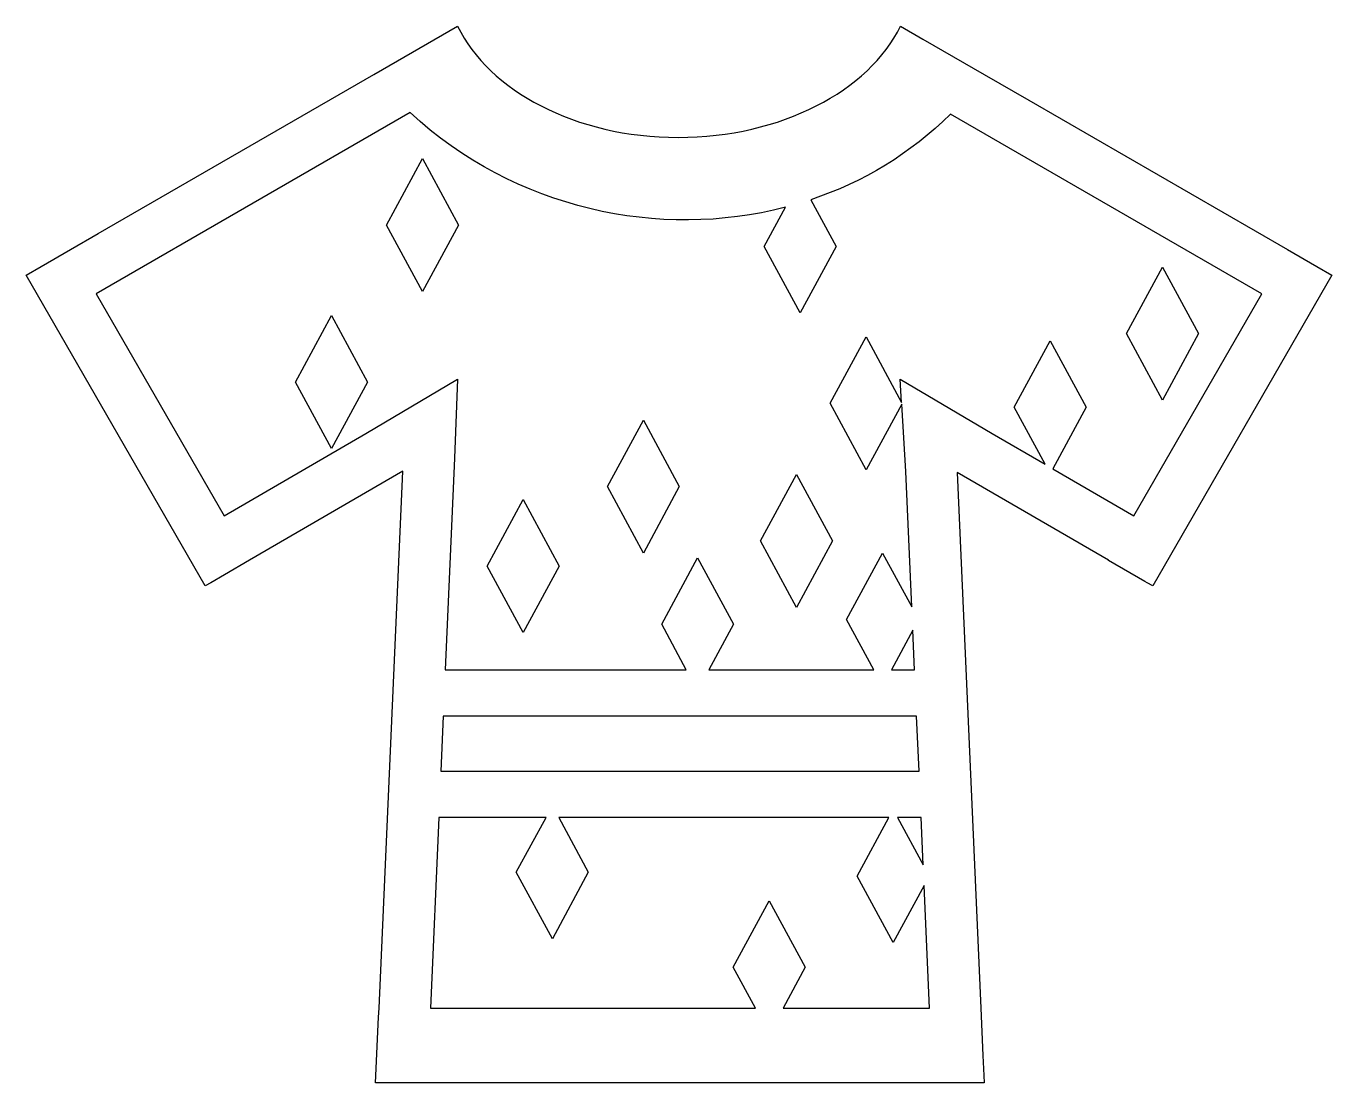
# Model space of a CAD drawing. Header units: centimetres. Extents: x -10.1 to 10, y -8 to 8.2.
import ezdxf

# ---------------------------------------------------------------- set-up
doc = ezdxf.new("R2010")
doc.units = ezdxf.units.CM
doc.header["$MEASUREMENT"] = 0
doc.layers.add('Layer 1', color=7, linetype='Continuous')

msp = doc.modelspace()

# ---------------------------------------------------------------- linework, layer by layer
at = {"layer": 'Layer 1'}
for points, knots in [([(-3.42876, 8.21879), (-3.42876, 8.21879), (-4.71754, 7.47427), (-4.71754, 7.47427), (-4.71754, 7.47427), (-4.71754, 7.47427), (-8.95943, 5.02587), (-8.95943, 5.02587), (-8.95943, 5.02587), (-8.95943, 5.02587), (-9.38634, 4.77948), (-9.38634, 4.77948), (-9.38634, 4.77948), (-9.38634, 4.77948), (-9.8383, 4.51854), (-9.8383, 4.51854), (-9.8383, 4.51854), (-9.8383, 4.51854), (-10.06896, 4.38546), (-10.06896, 4.38546), (-10.06896, 4.38546), (-10.06896, 4.38546), (-7.31088, -0.39533), (-7.31088, -0.39533), (-7.31088, -0.39533), (-7.31088, -0.39533), (-7.22528, -0.34658), (-7.22528, -0.34658), (-7.22528, -0.34658), (-7.22528, -0.34658), (-7.01571, -0.2253), (-7.01571, -0.2253), (-7.01571, -0.2253), (-7.01571, -0.2253), (-6.62827, -0.00126), (-6.62827, -0.00126), (-6.62827, -0.00126), (-6.62827, -0.00126), (-6.62826, 0), (-6.62826, 0), (-6.62826, 0), (-6.62826, 0), (-4.27217, 1.36784), (-4.27217, 1.36784), (-4.27217, 1.36784), (-4.27217, 1.36784), (-4.63587, -6.89447), (-4.63587, -6.89447), (-4.63587, -6.89447), (-4.63587, -6.89447), (-4.64245, -7.03025), (-4.64245, -7.03025), (-4.64245, -7.03025), (-4.64245, -7.03025), (-4.68989, -8.04355), (-4.68989, -8.04355), (-4.68989, -8.04355), (-4.68989, -8.04355), (4.67672, -8.04354), (4.67672, -8.04354), (4.67672, -8.04354), (4.67672, -8.04354), (4.67145, -7.93019), (4.67145, -7.93019), (4.67145, -7.93019), (4.67145, -7.93019), (4.65838, -7.62055), (4.65838, -7.62055), (4.65838, -7.62055), (4.65838, -7.62055), (4.62536, -6.89442), (4.62536, -6.89442), (4.62536, -6.89442), (4.62536, -6.89442), (4.26301, 1.35068), (4.26301, 1.35068), (4.26301, 1.35068), (4.26301, 1.35068), (6.59153, -0.00123), (6.59153, -0.00123), (6.59153, -0.00123), (6.59153, -0.00123), (6.59014, -0.00262), (6.59014, -0.00262), (6.59014, -0.00262), (6.59014, -0.00262), (7.15026, -0.32546), (7.15026, -0.32546), (7.15026, -0.32546), (7.15026, -0.32546), (7.18581, -0.34654), (7.18581, -0.34654), (7.18581, -0.34654), (7.18581, -0.34654), (7.2728, -0.39655), (7.2728, -0.39655), (7.2728, -0.39655), (7.2728, -0.39655), (10.03066, 4.38547), (10.03066, 4.38547), (10.03066, 4.38547), (10.03066, 4.38547), (9.8, 4.51855), (9.8, 4.51855), (9.8, 4.51855), (9.8, 4.51855), (9.34809, 4.77949), (9.34809, 4.77949), (9.34809, 4.77949), (9.34809, 4.77949), (5.36583, 7.07764), (5.36583, 7.07764), (5.36583, 7.07764), (5.36583, 7.07764), (4.67934, 7.47427), (4.67934, 7.47427), (4.67934, 7.47427), (4.67934, 7.47427), (3.73444, 8.01984), (3.73444, 8.01984), (3.73444, 8.01984), (3.73444, 8.01984), (3.39052, 8.21748), (3.39052, 8.21748), (3.39052, 8.21748), (2.90744, 7.22687), (1.55314, 6.50571), (-0.03166, 6.50571), (-0.03166, 6.50571), (-1.61566, 6.50571), (-2.94441, 7.22691), (-3.42745, 8.21752), (-3.42745, 8.21752), (-3.42745, 8.21752), (-3.4288, 8.21879), (-3.4288, 8.21879), (-3.4288, 8.21879), (-3.4288, 8.21879), (-3.42876, 8.21879), (-3.42876, 8.21879)], [0, 0, 0, 0, 0.02777778, 0.02777778, 0.02777778, 0.02777778, 0.05555556, 0.05555556, 0.05555556, 0.05555556, 0.08333333, 0.08333333, 0.08333333, 0.08333333, 0.11111111, 0.11111111, 0.11111111, 0.11111111, 0.13888889, 0.13888889, 0.13888889, 0.13888889, 0.16666667, 0.16666667, 0.16666667, 0.16666667, 0.19444444, 0.19444444, 0.19444444, 0.19444444, 0.22222222, 0.22222222, 0.22222222, 0.22222222, 0.25, 0.25, 0.25, 0.25, 0.27777778, 0.27777778, 0.27777778, 0.27777778, 0.30555556, 0.30555556, 0.30555556, 0.30555556, 0.33333333, 0.33333333, 0.33333333, 0.33333333, 0.36111111, 0.36111111, 0.36111111, 0.36111111, 0.38888889, 0.38888889, 0.38888889, 0.38888889, 0.41666667, 0.41666667, 0.41666667, 0.41666667, 0.44444444, 0.44444444, 0.44444444, 0.44444444, 0.47222222, 0.47222222, 0.47222222, 0.47222222, 0.5, 0.5, 0.5, 0.5, 0.52777778, 0.52777778, 0.52777778, 0.52777778, 0.55555556, 0.55555556, 0.55555556, 0.55555556, 0.58333333, 0.58333333, 0.58333333, 0.58333333, 0.61111111, 0.61111111, 0.61111111, 0.61111111, 0.63888889, 0.63888889, 0.63888889, 0.63888889, 0.66666667, 0.66666667, 0.66666667, 0.66666667, 0.69444444, 0.69444444, 0.69444444, 0.69444444, 0.72222222, 0.72222222, 0.72222222, 0.72222222, 0.75, 0.75, 0.75, 0.75, 0.77777778, 0.77777778, 0.77777778, 0.77777778, 0.80555556, 0.80555556, 0.80555556, 0.80555556, 0.83333333, 0.83333333, 0.83333333, 0.83333333, 0.86111111, 0.86111111, 0.86111111, 0.86111111, 0.88888889, 0.88888889, 0.88888889, 0.88888889, 0.91666667, 0.91666667, 0.91666667, 0.91666667, 0.94444444, 0.94444444, 0.94444444, 0.94444444, 1, 1, 1, 1]), ([(-4.15882, 6.88788), (-2.54252, 5.39463), (-0.31719, 4.92783), (1.61946, 5.43043), (1.61946, 5.43043), (1.61946, 5.43043), (1.29405, 4.82954), (1.29405, 4.82954), (1.29405, 4.82954), (1.29405, 4.82954), (1.8475, 3.80697), (1.8475, 3.80697), (1.8475, 3.80697), (1.8475, 3.80697), (2.40095, 4.82954), (2.40095, 4.82954), (2.40095, 4.82954), (2.40095, 4.82954), (2.01216, 5.54774), (2.01216, 5.54774), (2.01216, 5.54774), (2.81209, 5.81618), (3.55011, 6.25637), (4.1575, 6.86549), (4.1575, 6.86549), (4.1575, 6.86549), (8.95411, 4.09691), (8.95411, 4.09691), (8.95411, 4.09691), (8.95411, 4.09691), (6.98402, 0.6813), (6.98402, 0.6813), (6.98402, 0.6813), (6.98402, 0.6813), (5.73484, 1.4074), (5.73484, 1.4074), (5.73484, 1.4074), (5.73484, 1.4074), (6.24743, 2.35483), (6.24743, 2.35483), (6.24743, 2.35483), (6.24743, 2.35483), (5.69398, 3.3774), (5.69398, 3.3774), (5.69398, 3.3774), (5.69398, 3.3774), (5.14057, 2.35483), (5.14057, 2.35483), (5.14057, 2.35483), (5.14057, 2.35483), (5.61618, 1.47588), (5.61618, 1.47588), (5.61618, 1.47588), (5.61618, 1.47588), (4.80192, 1.949), (4.80192, 1.949), (4.80192, 1.949), (4.80192, 1.949), (3.38664, 2.78705), (3.38664, 2.78705), (3.38664, 2.78705), (3.38664, 2.78705), (3.40772, 2.42862), (3.40772, 2.42862), (3.40772, 2.42862), (3.40772, 2.42862), (2.86215, 3.43669), (2.86215, 3.43669), (2.86215, 3.43669), (2.86215, 3.43669), (2.30739, 2.41412), (2.30739, 2.41412), (2.30739, 2.41412), (2.30739, 2.41412), (2.86211, 1.39154), (2.86211, 1.39154), (2.86211, 1.39154), (2.86211, 1.39154), (3.40903, 2.40231), (3.40903, 2.40231), (3.40903, 2.40231), (3.40903, 2.40231), (3.47089, 1.36388), (3.47089, 1.36388), (3.47089, 1.36388), (3.47089, 1.36388), (3.47224, 1.36388), (3.47224, 1.36388), (3.47224, 1.36388), (3.47224, 1.36388), (3.56446, -0.71947), (3.56446, -0.71947), (3.56446, -0.71947), (3.56446, -0.71947), (3.11516, 0.10938), (3.11516, 0.10938), (3.11516, 0.10938), (3.11516, 0.10938), (2.56171, -0.91319), (2.56171, -0.91319), (2.56171, -0.91319), (2.56171, -0.91319), (2.98077, -1.68672), (2.98077, -1.68672), (2.98077, -1.68672), (2.98077, -1.68672), (0.44141, -1.68672), (0.44141, -1.68672), (0.44141, -1.68672), (0.44141, -1.68672), (0.82092, -0.98568), (0.82092, -0.98568), (0.82092, -0.98568), (0.82092, -0.98568), (0.26751, 0.03689), (0.26751, 0.03689), (0.26751, 0.03689), (0.26751, 0.03689), (-0.28594, -0.98568), (-0.28594, -0.98568), (-0.28594, -0.98568), (-0.28594, -0.98568), (0.09357, -1.68672), (0.09357, -1.68672), (0.09357, -1.68672), (0.09357, -1.68672), (-3.61721, -1.68672), (-3.61721, -1.68672), (-3.61721, -1.68672), (-3.61721, -1.68672), (-3.47363, 1.57076), (-3.47363, 1.57076), (-3.47363, 1.57076), (-3.47363, 1.57076), (-3.47489, 1.57076), (-3.47489, 1.57076), (-3.47489, 1.57076), (-3.47489, 1.57076), (-3.42619, 2.78836), (-3.42619, 2.78836), (-3.42619, 2.78836), (-3.42619, 2.78836), (-4.84008, 1.95027), (-4.84008, 1.95027), (-4.84008, 1.95027), (-4.84008, 1.95027), (-7.02227, 0.68257), (-7.02227, 0.68257), (-7.02227, 0.68257), (-7.02227, 0.68257), (-8.99236, 4.09691), (-8.99236, 4.09691), (-8.99236, 4.09691), (-8.99236, 4.09691), (-4.15886, 6.88788), (-4.15886, 6.88788), (-4.15886, 6.88788), (-4.15886, 6.88788), (-4.15882, 6.88788), (-4.15882, 6.88788)], [0, 0, 0, 0, 0.02439024, 0.02439024, 0.02439024, 0.02439024, 0.04878049, 0.04878049, 0.04878049, 0.04878049, 0.07317073, 0.07317073, 0.07317073, 0.07317073, 0.09756098, 0.09756098, 0.09756098, 0.09756098, 0.12195122, 0.12195122, 0.12195122, 0.12195122, 0.14634146, 0.14634146, 0.14634146, 0.14634146, 0.17073171, 0.17073171, 0.17073171, 0.17073171, 0.19512195, 0.19512195, 0.19512195, 0.19512195, 0.2195122, 0.2195122, 0.2195122, 0.2195122, 0.24390244, 0.24390244, 0.24390244, 0.24390244, 0.26829268, 0.26829268, 0.26829268, 0.26829268, 0.29268293, 0.29268293, 0.29268293, 0.29268293, 0.31707317, 0.31707317, 0.31707317, 0.31707317, 0.34146341, 0.34146341, 0.34146341, 0.34146341, 0.36585366, 0.36585366, 0.36585366, 0.36585366, 0.3902439, 0.3902439, 0.3902439, 0.3902439, 0.41463415, 0.41463415, 0.41463415, 0.41463415, 0.43902439, 0.43902439, 0.43902439, 0.43902439, 0.46341463, 0.46341463, 0.46341463, 0.46341463, 0.48780488, 0.48780488, 0.48780488, 0.48780488, 0.51219512, 0.51219512, 0.51219512, 0.51219512, 0.53658537, 0.53658537, 0.53658537, 0.53658537, 0.56097561, 0.56097561, 0.56097561, 0.56097561, 0.58536585, 0.58536585, 0.58536585, 0.58536585, 0.6097561, 0.6097561, 0.6097561, 0.6097561, 0.63414634, 0.63414634, 0.63414634, 0.63414634, 0.65853659, 0.65853659, 0.65853659, 0.65853659, 0.68292683, 0.68292683, 0.68292683, 0.68292683, 0.70731707, 0.70731707, 0.70731707, 0.70731707, 0.73170732, 0.73170732, 0.73170732, 0.73170732, 0.75609756, 0.75609756, 0.75609756, 0.75609756, 0.7804878, 0.7804878, 0.7804878, 0.7804878, 0.80487805, 0.80487805, 0.80487805, 0.80487805, 0.82926829, 0.82926829, 0.82926829, 0.82926829, 0.85365854, 0.85365854, 0.85365854, 0.85365854, 0.87804878, 0.87804878, 0.87804878, 0.87804878, 0.90243902, 0.90243902, 0.90243902, 0.90243902, 0.92682927, 0.92682927, 0.92682927, 0.92682927, 0.95121951, 0.95121951, 0.95121951, 0.95121951, 1, 1, 1, 1]), ([(-3.9664, 6.18031), (-3.9664, 6.18031), (-4.51985, 5.15774), (-4.51985, 5.15774), (-4.51985, 5.15774), (-4.51985, 5.15774), (-3.9664, 4.13517), (-3.9664, 4.13517), (-3.9664, 4.13517), (-3.9664, 4.13517), (-3.41295, 5.15774), (-3.41295, 5.15774), (-3.41295, 5.15774), (-3.41295, 5.15774), (-3.9664, 6.18031), (-3.9664, 6.18031)], [0, 0, 0, 0, 0.2, 0.2, 0.2, 0.2, 0.4, 0.4, 0.4, 0.4, 0.6, 0.6, 0.6, 0.6, 1, 1, 1, 1]), ([(7.42287, 4.50936), (7.42287, 4.50936), (6.86946, 3.48679), (6.86946, 3.48679), (6.86946, 3.48679), (6.86946, 3.48679), (7.42291, 2.46422), (7.42291, 2.46422), (7.42291, 2.46422), (7.42291, 2.46422), (7.97641, 3.48679), (7.97641, 3.48679), (7.97641, 3.48679), (7.97641, 3.48679), (7.42296, 4.50936), (7.42296, 4.50936), (7.42296, 4.50936), (7.42296, 4.50936), (7.42287, 4.50936), (7.42287, 4.50936)], [0, 0, 0, 0, 0.16666667, 0.16666667, 0.16666667, 0.16666667, 0.33333333, 0.33333333, 0.33333333, 0.33333333, 0.5, 0.5, 0.5, 0.5, 0.66666667, 0.66666667, 0.66666667, 0.66666667, 1, 1, 1, 1]), ([(-5.3684, 3.76476), (-5.3684, 3.76476), (-5.92185, 2.74219), (-5.92185, 2.74219), (-5.92185, 2.74219), (-5.92185, 2.74219), (-5.36844, 1.71962), (-5.36844, 1.71962), (-5.36844, 1.71962), (-5.36844, 1.71962), (-4.81499, 2.74219), (-4.81499, 2.74219), (-4.81499, 2.74219), (-4.81499, 2.74219), (-5.36844, 3.76476), (-5.36844, 3.76476), (-5.36844, 3.76476), (-5.36844, 3.76476), (-5.3684, 3.76476), (-5.3684, 3.76476)], [0, 0, 0, 0, 0.16666667, 0.16666667, 0.16666667, 0.16666667, 0.33333333, 0.33333333, 0.33333333, 0.33333333, 0.5, 0.5, 0.5, 0.5, 0.66666667, 0.66666667, 0.66666667, 0.66666667, 1, 1, 1, 1]), ([(-0.56788, 2.15453), (-0.56788, 2.15453), (-1.12129, 1.13196), (-1.12129, 1.13196), (-1.12129, 1.13196), (-1.12129, 1.13196), (-0.56784, 0.10939), (-0.56784, 0.10939), (-0.56784, 0.10939), (-0.56784, 0.10939), (-0.01434, 1.13196), (-0.01434, 1.13196), (-0.01434, 1.13196), (-0.01434, 1.13196), (-0.56779, 2.15453), (-0.56779, 2.15453), (-0.56779, 2.15453), (-0.56779, 2.15453), (-0.56788, 2.15453), (-0.56788, 2.15453)], [0, 0, 0, 0, 0.16666667, 0.16666667, 0.16666667, 0.16666667, 0.33333333, 0.33333333, 0.33333333, 0.33333333, 0.5, 0.5, 0.5, 0.5, 0.66666667, 0.66666667, 0.66666667, 0.66666667, 1, 1, 1, 1]), ([(1.7883, 1.31906), (1.7883, 1.31906), (1.23485, 0.29649), (1.23485, 0.29649), (1.23485, 0.29649), (1.23485, 0.29649), (1.78835, -0.72608), (1.78835, -0.72608), (1.78835, -0.72608), (1.78835, -0.72608), (2.3418, 0.29649), (2.3418, 0.29649), (2.3418, 0.29649), (2.3418, 0.29649), (1.78839, 1.31906), (1.78839, 1.31906), (1.78839, 1.31906), (1.78839, 1.31906), (1.7883, 1.31906), (1.7883, 1.31906)], [0, 0, 0, 0, 0.16666667, 0.16666667, 0.16666667, 0.16666667, 0.33333333, 0.33333333, 0.33333333, 0.33333333, 0.5, 0.5, 0.5, 0.5, 0.66666667, 0.66666667, 0.66666667, 0.66666667, 1, 1, 1, 1]), ([(-2.41669, 0.9317), (-2.41669, 0.9317), (-2.9701, -0.09087), (-2.9701, -0.09087), (-2.9701, -0.09087), (-2.9701, -0.09087), (-2.41665, -1.11344), (-2.41665, -1.11344), (-2.41665, -1.11344), (-2.41665, -1.11344), (-1.86185, -0.09087), (-1.86185, -0.09087), (-1.86185, -0.09087), (-1.86185, -0.09087), (-2.41661, 0.9317), (-2.41661, 0.9317), (-2.41661, 0.9317), (-2.41661, 0.9317), (-2.41669, 0.9317), (-2.41669, 0.9317)], [0, 0, 0, 0, 0.16666667, 0.16666667, 0.16666667, 0.16666667, 0.33333333, 0.33333333, 0.33333333, 0.33333333, 0.5, 0.5, 0.5, 0.5, 0.66666667, 0.66666667, 0.66666667, 0.66666667, 1, 1, 1, 1]), ([(3.58044, -1.07655), (3.58044, -1.07655), (3.60679, -1.68672), (3.60679, -1.68672), (3.60679, -1.68672), (3.60679, -1.68672), (3.24976, -1.68672), (3.24976, -1.68672), (3.24976, -1.68672), (3.24976, -1.68672), (3.58048, -1.07655), (3.58048, -1.07655), (3.58048, -1.07655), (3.58048, -1.07655), (3.58044, -1.07655), (3.58044, -1.07655)], [0, 0, 0, 0, 0.2, 0.2, 0.2, 0.2, 0.4, 0.4, 0.4, 0.4, 0.6, 0.6, 0.6, 0.6, 1, 1, 1, 1]), ([(-3.64879, -2.40231), (-3.64879, -2.40231), (3.63825, -2.40231), (3.63825, -2.40231), (3.63825, -2.40231), (3.63825, -2.40231), (3.67519, -3.24428), (3.67519, -3.24428), (3.67519, -3.24428), (3.67519, -3.24428), (-3.68573, -3.24428), (-3.68573, -3.24428), (-3.68573, -3.24428), (-3.68573, -3.24428), (-3.64883, -2.40227), (-3.64883, -2.40227), (-3.64883, -2.40227), (-3.64883, -2.40227), (-3.64879, -2.40231), (-3.64879, -2.40231)], [0, 0, 0, 0, 0.16666667, 0.16666667, 0.16666667, 0.16666667, 0.33333333, 0.33333333, 0.33333333, 0.33333333, 0.5, 0.5, 0.5, 0.5, 0.66666667, 0.66666667, 0.66666667, 0.66666667, 1, 1, 1, 1]), ([(-3.71736, -3.95983), (-3.71736, -3.95983), (-2.06623, -3.95983), (-2.06623, -3.95983), (-2.06623, -3.95983), (-2.06623, -3.95983), (-2.5235, -4.80192), (-2.5235, -4.80192), (-2.5235, -4.80192), (-2.5235, -4.80192), (-1.96874, -5.82449), (-1.96874, -5.82449), (-1.96874, -5.82449), (-1.96874, -5.82449), (-1.41529, -4.80192), (-1.41529, -4.80192), (-1.41529, -4.80192), (-1.41529, -4.80192), (-1.87121, -3.95983), (-1.87121, -3.95983), (-1.87121, -3.95983), (-1.87121, -3.95983), (3.21269, -3.95983), (3.21269, -3.95983), (3.21269, -3.95983), (3.21269, -3.95983), (2.7251, -4.86117), (2.7251, -4.86117), (2.7251, -4.86117), (2.7251, -4.86117), (3.27855, -5.88374), (3.27855, -5.88374), (3.27855, -5.88374), (3.27855, -5.88374), (3.75295, -5.00745), (3.75295, -5.00745), (3.75295, -5.00745), (3.75295, -5.00745), (3.83602, -6.89447), (3.83602, -6.89447), (3.83602, -6.89447), (3.83602, -6.89447), (1.58256, -6.89446), (1.58256, -6.89446), (1.58256, -6.89446), (1.58256, -6.89446), (1.92391, -6.26321), (1.92391, -6.26321), (1.92391, -6.26321), (1.92391, -6.26321), (1.37046, -5.24064), (1.37046, -5.24064), (1.37046, -5.24064), (1.37046, -5.24064), (0.81701, -6.26321), (0.81701, -6.26321), (0.81701, -6.26321), (0.81701, -6.26321), (1.15832, -6.89446), (1.15832, -6.89446), (1.15832, -6.89446), (1.15832, -6.89446), (-3.84656, -6.89446), (-3.84656, -6.89446), (-3.84656, -6.89446), (-3.84656, -6.89446), (-3.71736, -3.95982), (-3.71736, -3.95982), (-3.71736, -3.95982), (-3.71736, -3.95982), (-3.71736, -3.95983), (-3.71736, -3.95983)], [0, 0, 0, 0, 0.05263158, 0.05263158, 0.05263158, 0.05263158, 0.10526316, 0.10526316, 0.10526316, 0.10526316, 0.15789474, 0.15789474, 0.15789474, 0.15789474, 0.21052632, 0.21052632, 0.21052632, 0.21052632, 0.26315789, 0.26315789, 0.26315789, 0.26315789, 0.31578947, 0.31578947, 0.31578947, 0.31578947, 0.36842105, 0.36842105, 0.36842105, 0.36842105, 0.42105263, 0.42105263, 0.42105263, 0.42105263, 0.47368421, 0.47368421, 0.47368421, 0.47368421, 0.52631579, 0.52631579, 0.52631579, 0.52631579, 0.57894737, 0.57894737, 0.57894737, 0.57894737, 0.63157895, 0.63157895, 0.63157895, 0.63157895, 0.68421053, 0.68421053, 0.68421053, 0.68421053, 0.73684211, 0.73684211, 0.73684211, 0.73684211, 0.78947368, 0.78947368, 0.78947368, 0.78947368, 0.84210526, 0.84210526, 0.84210526, 0.84210526, 0.89473684, 0.89473684, 0.89473684, 0.89473684, 1, 1, 1, 1]), ([(3.34451, -3.95983), (3.34451, -3.95983), (3.70682, -3.95983), (3.70682, -3.95983), (3.70682, -3.95983), (3.70682, -3.95983), (3.73845, -4.68849), (3.73845, -4.68849), (3.73845, -4.68849), (3.73845, -4.68849), (3.34443, -3.95983), (3.34443, -3.95983), (3.34443, -3.95983), (3.34443, -3.95983), (3.34451, -3.95983), (3.34451, -3.95983)], [0, 0, 0, 0, 0.2, 0.2, 0.2, 0.2, 0.4, 0.4, 0.4, 0.4, 0.6, 0.6, 0.6, 0.6, 1, 1, 1, 1])]:
    msp.add_open_spline(points, degree=3, knots=knots, dxfattribs=at)

doc.saveas('drawing.dxf')
